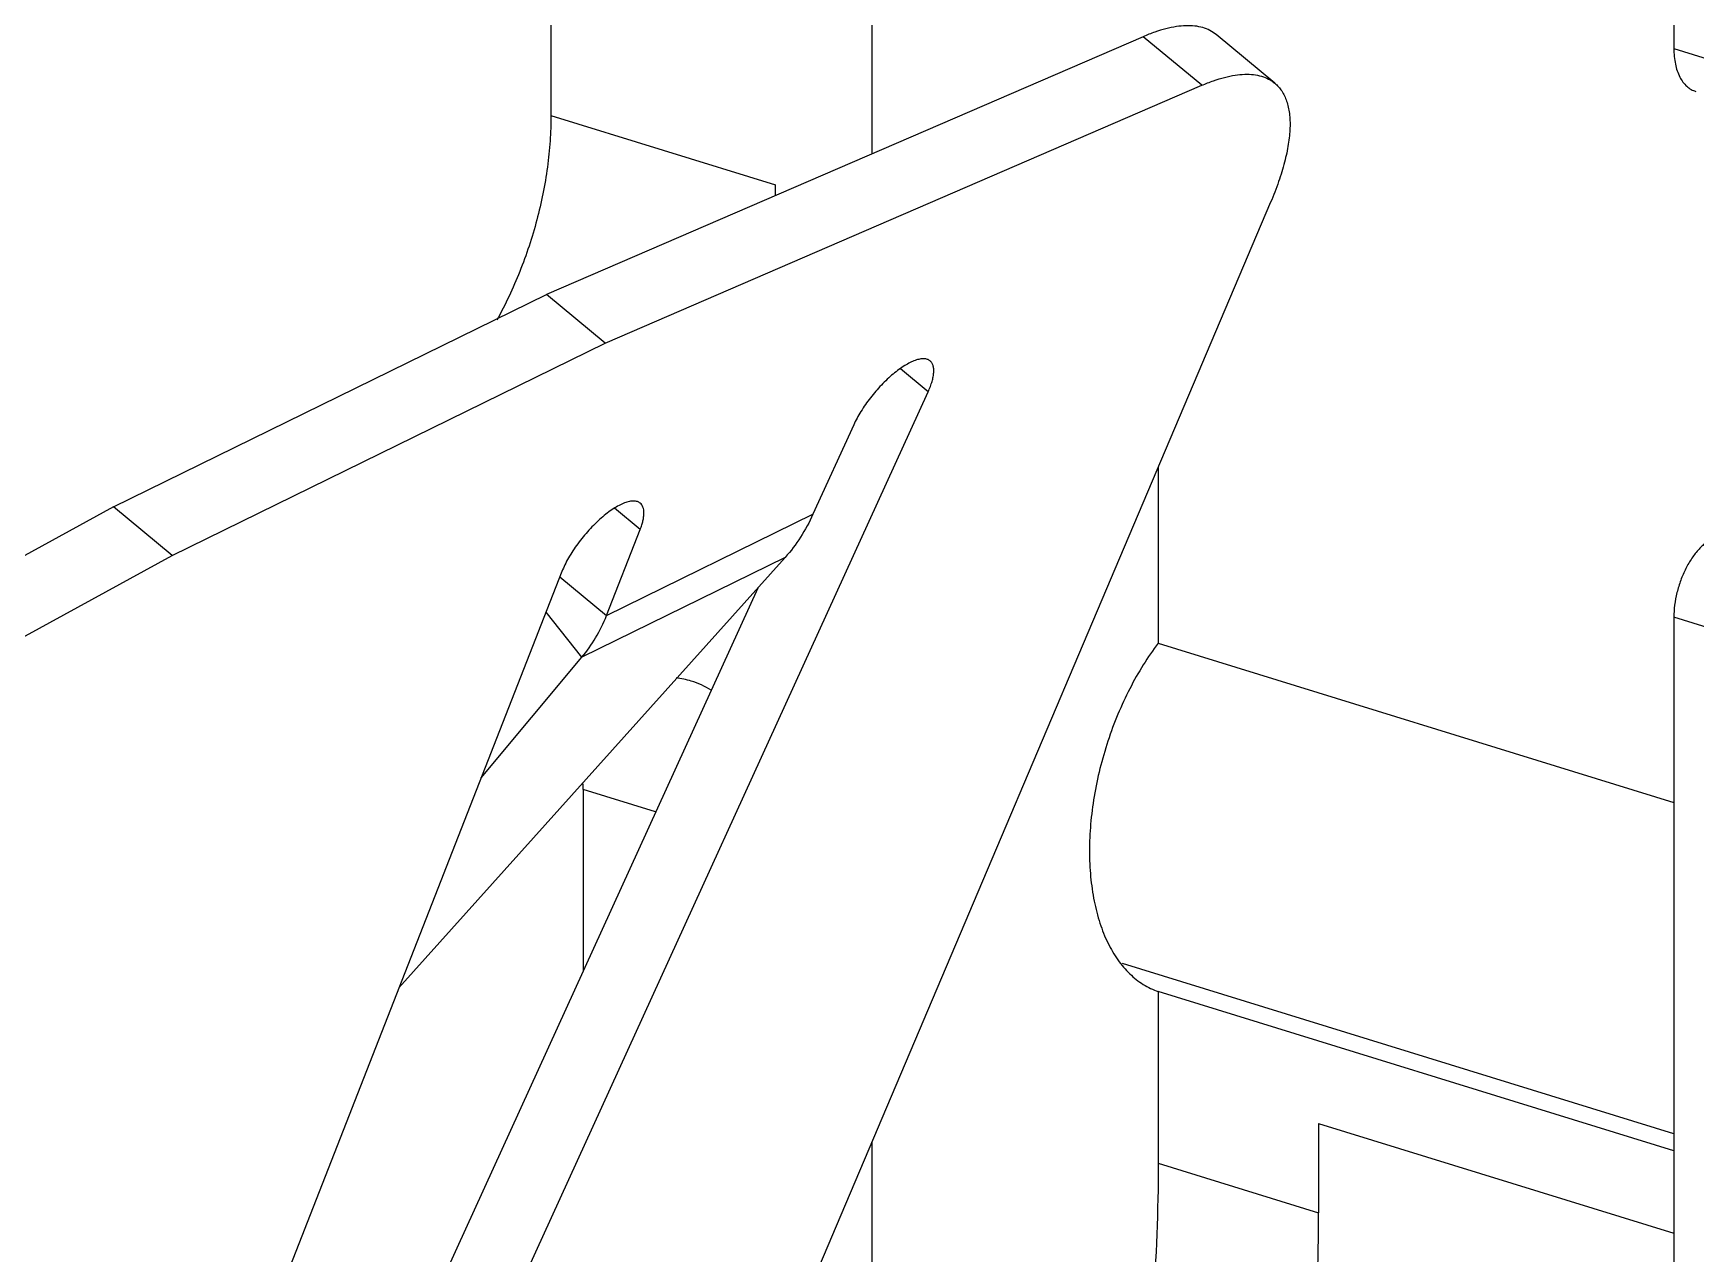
# Model space of a CAD drawing. Header units: inches. Extents: x 0 to 22, y 0 to 17.
# Drawn here: x 4.8448 to 5.2507, y 12.0411 to 12.3391 of the extents above; entities that cross this region are included whole.
import ezdxf

# ---------------------------------------------------------------- set-up
doc = ezdxf.new("R2010")
doc.units = ezdxf.units.IN
doc.header["$LTSCALE"] = 1.21
doc.header["$MEASUREMENT"] = 0
doc.layers.get('0').update_dxf_attribs({"linetype": 'CONTINUOUS'})

msp = doc.modelspace()

# ---------------------------------------------------------------- linework, layer by layer
at = {"color": 7}
for p, q in [((4.9712212037, 12.6063800356), (4.9712212037, 12.3190090055)), ((5.049553894700001, 12.5821734033), (5.049553894700001, 12.3096091628)), ((5.2453856221, 12.5216568224), (5.2453856221, 12.3353218835)), ((5.115800752, 12.3382283921), (4.9701333007, 12.2752987627)), ((5.1479343351, 12.3268881118), (5.133601064800001, 12.3387538368)), ((4.984466571, 12.2634330376), (5.1301340223, 12.3263626671)), ((5.0260540874, 12.2994570379), (5.0260540874, 12.3020643628)), ((5.146929584, 12.2978097018), (4.9979369433, 11.9468089504)), ((4.8644267119, 12.2234255032), (4.9701333007, 12.2752987627)), ((4.984466571, 12.2634330376), (4.9701333007, 12.2752987627)), ((4.8787599821, 12.2115597781), (4.984466571, 12.2634330376)), ((4.9143652183, 11.9250350204), (5.0633115515, 12.2515611418)), ((5.0451489328, 12.2435125404), (5.0351895653, 12.2216792158)), ((5.119485016100001, 12.2331550724), (5.119485016100001, 12.1902092286)), ((4.8644267119, 12.2234255032), (4.71022759, 12.1392373785)), ((4.8787599821, 12.2115597781), (4.8644267119, 12.2234255032)), ((4.984787655, 12.1969455507), (4.9929999681, 12.2179215455)), ((4.7245608603, 12.1273716535), (4.8787599821, 12.2115597781)), ((5.0284246901, 12.2111326832), (4.9341128105, 12.1060376793)), ((4.9739105158, 12.2076894856), (4.8510920814, 11.8939850747)), ((5.0217118769, 12.2036523623), (4.9000319481, 11.9369007455)), ((5.2453856221, 12.1965222915), (5.2453856221, 11.840040612)), ((5.119485016100001, 12.1902092286), (5.2453856221, 12.1513029988)), ((4.9541978283, 12.1573390878), (4.9788009443, 12.1867808858)), ((4.9790544728, 12.1544816073), (4.9790544728, 12.1101370914)), ((5.2453856221, 12.0704035183), (5.1107331168, 12.1120142896)), ((5.2453856221, 12.0662256762), (5.119485016100001, 12.105131906)), ((5.119485016100001, 12.105131906), (5.119485016100001, 12.0632149934)), ((5.1586513616, 12.0729351036), (5.2453856221, 12.0461321899)), ((5.1586513616, 12.0729351036), (5.1586513616, 12.0511116773)), ((5.049553894700001, 12.0684095114), (5.049553894700001, 11.8308975211))]:
    msp.add_line(p, q, dxfattribs=at)
at = {"color": 8}
for p, q in [((5.1301340223, 12.3263626671), (5.115800752, 12.3382283921)), ((5.2453856221, 12.335321884), (5.282985313999999, 12.3237027004)), ((4.9712212037, 12.3190090055), (5.0260540874, 12.3020643628)), ((5.0633115515, 12.2515611418), (5.0565412659, 12.2571658884)), ((4.9929999681, 12.2179215455), (4.9867248422, 12.2231163766)), ((4.984787655, 12.1969455507), (5.0351895653, 12.2216792158)), ((5.0284246901, 12.2111326832), (4.9788009443, 12.1867808858)), ((4.973396228199999, 12.2063758855), (4.984787655, 12.1969455507)), ((4.9788009443, 12.1867808858), (4.9700321305, 12.1977832645)), ((5.2829853139, 12.1849031074), (5.2453856221, 12.1965222909)), ((4.9967833193, 12.1490029794), (4.9790544728, 12.1544816073)), ((5.119485016100001, 12.0632149934), (5.1586513616, 12.0511116773))]:
    msp.add_line(p, q, dxfattribs=at)
at = {"color": 7}
for centre, radius, start, end in [((4.9383663494, 12.3020817818), 0.0876877397, 358.2724182217, 359.9886183211), ((4.9993526965, 12.1610466598), 0.0208112017, 72.8390264624, 83.3542596875), ((4.8951064317, 12.1544857501), 0.08394804119999999, 359.9971724914, 1.0537621965)]:
    msp.add_arc(centre, radius, start, end, dxfattribs=at)
for points, knots in [([(4.8480679826, 13.0114424127), (4.835365718899999, 12.9998347026), (4.8102669371, 12.9753907198), (4.774247969, 12.9359685956), (4.7393718572, 12.8933466391), (4.7058200444, 12.847742984), (4.673762199700001, 12.7993910328), (4.6433621298, 12.748538179), (4.6147765517, 12.6954445125), (4.588149466, 12.640383142), (4.563620372, 12.5836344922), (4.5413112421, 12.5254901889), (4.5213412861, 12.4662475939), (4.5038065287, 12.4062135629), (4.4888026902, 12.3456908528), (4.4764013332, 12.2849855646), (4.4666749144, 12.2244196545), (4.4619617239, 12.1840240467), (4.4600741711, 12.1639274627)], [0, 0, 0, 0, 0.0542584076, 0.1103941148, 0.168297119, 0.2278328108, 0.2888453052, 0.3511598809000001, 0.4145872313, 0.4789238311, 0.5439586054, 0.6094730961, 0.6752432091, 0.7410374356999999, 0.8066292734999999, 0.8718073731999999, 0.9363516365000001, 1, 1, 1, 1]), ([(5.1336009063, 12.3387536451), (5.1331402224, 12.339134817), (5.1321142218, 12.3398117227), (5.1303539562, 12.3405073263), (5.128376779, 12.3408900597), (5.1261977186, 12.3409625125), (5.1238280246, 12.3407291505), (5.1212807498, 12.3401916629), (5.1185710309, 12.3393565956), (5.1167396024, 12.3386339838), (5.115800752, 12.3382283921)], [0, 0, 0, 0, 0.0960752248, 0.1957728591, 0.3022693538, 0.4180585618, 0.5449034447, 0.6839610785, 0.8356708648000001, 1, 1, 1, 1]), ([(5.2453856221, 12.3353218835), (5.2453856221, 12.3346709765), (5.2454435777, 12.3334011009), (5.245788144, 12.3310481216), (5.2464710451, 12.3289025346), (5.2475468188, 12.3271354165), (5.2484759566, 12.3260999481), (5.2495384729, 12.3253257353), (5.250327772099999, 12.3249933906), (5.2507278931, 12.3248801667)], [0, 0, 0, 0, 0.1559100999, 0.3037966592, 0.5693785706000001, 0.6875005756999999, 0.7971376855, 0.9003967566, 1, 1, 1, 1]), ([(5.1301340223, 12.3263626671), (5.1310728727, 12.3267682587), (5.1329043012, 12.3274908706), (5.1356140201, 12.3283259379), (5.1381612949, 12.3288634255), (5.1405309889, 12.3290967875), (5.1427100492, 12.3290243347), (5.144687226499999, 12.3286416013), (5.1464474921, 12.3279459977), (5.1474734927, 12.327269092), (5.147934176600001, 12.3268879201)], [0, 0, 0, 0, 0.1643291352, 0.3160389215, 0.4550965553, 0.5819414382, 0.6977306462, 0.8042271409, 0.9039247751999999, 1, 1, 1, 1]), ([(5.147934176600001, 12.3268879201), (5.1482613462, 12.3266172185), (5.1488811548, 12.3260189488), (5.149677875, 12.3249780208), (5.1503437394, 12.3237949642), (5.1508770571, 12.3224746197), (5.1512764652, 12.3210212699), (5.1515419746, 12.3194397893), (5.1516738925, 12.3177350541), (5.1516720818, 12.3159119887), (5.1515362074, 12.313975823), (5.1512671056, 12.3119320913), (5.1508657472, 12.3097865653), (5.1503330429, 12.3075453228), (5.1496701749, 12.3052153122), (5.1485944187, 12.3019332522), (5.1476326292, 12.2994659538), (5.146929584, 12.2978097018)], [0, 0, 0, 0, 0.0413590503, 0.0835243371, 0.1272451317, 0.1731783259, 0.2218750259, 0.2737579352, 0.3291321524, 0.3882168908, 0.4511616494, 0.5180424348, 0.5888809946, 0.663663994, 0.7423376733, 0.8247529999, 1, 1, 1, 1]), ([(4.9712212037, 12.3190090055), (4.9712212037, 12.31693268), (4.9710673676, 12.3127165894), (4.970184265199999, 12.3041546872), (4.9680139949, 12.2933827663), (4.9638783532, 12.2808564116), (4.9601305184, 12.272890905), (4.9580228104, 12.269091811)], [0, 0, 0, 0, 0.1194808717, 0.2425366062, 0.4950301972, 0.7499926729999999, 1, 1, 1, 1]), ([(5.0637953961, 12.2590911227), (5.0636977061, 12.2591719225), (5.0634832966, 12.2593173796), (5.0631195658, 12.259476415), (5.0627141664, 12.2595771977), (5.0622696006, 12.259619441), (5.0617880588, 12.2596041644), (5.061071031, 12.259503661), (5.0600930264, 12.2592217935), (5.0588564395, 12.2586802611), (5.0575334577, 12.2579319157), (5.0561485126, 12.2569899149), (5.054726569, 12.2558715906), (5.053294735400001, 12.2545971086), (5.0518794008, 12.2531906002), (5.050507920199999, 12.2516780171), (5.0492054164, 12.2500885126), (5.0479969914, 12.2484511408), (5.046904539, 12.246796757), (5.045950098, 12.2451570691), (5.0453964102, 12.2440550705), (5.0451489328, 12.2435125404)], [0, 0, 0, 0, 0.0146567448, 0.0297487608, 0.04566959650000001, 0.0627464499, 0.0812168141, 0.1012439488, 0.1463219803, 0.1983310933, 0.2570176657, 0.3217941188, 0.3917980469, 0.4660169465, 0.5432872732, 0.6223760078, 0.7019698859000001, 0.7807706206, 0.8575461989000001, 0.9310595121999999, 1, 1, 1, 1]), ([(5.0633115515, 12.2515611418), (5.0635064656, 12.2519884402), (5.063856588, 12.2528208446), (5.064273282699999, 12.254046541), (5.0645549093, 12.2551852347), (5.0646969576, 12.2562213253), (5.064697923, 12.2571429976), (5.06455487, 12.2579405283), (5.0643062496, 12.2585066682), (5.0640349376, 12.258870221), (5.063878269, 12.259022578), (5.0637953961, 12.2590911227)], [0, 0, 0, 0, 0.1763407706, 0.3387808229, 0.4856194224, 0.6161042641, 0.730539512, 0.8302834448, 0.9183621259999999, 0.9596195443000001, 1, 1, 1, 1]), ([(4.9930204694, 12.2243598867), (4.9929184888, 12.2244443782), (4.9926933688, 12.2245956604), (4.992309869100001, 12.2247574317), (4.9918814474, 12.224855748), (4.9914108139, 12.2248907298), (4.9909002675, 12.2248625196), (4.990138487799999, 12.2247365842), (4.9890999057, 12.2244104197), (4.987789456000001, 12.2237998573), (4.9863902144, 12.2229675724), (4.9849310293, 12.2219285759), (4.983440231, 12.2207044319), (4.981949226499999, 12.2193188409), (4.9804877012, 12.2178007715), (4.9790866622, 12.2161805007), (4.9777739364, 12.2144922301), (4.9765771681, 12.2127696872), (4.975519861, 12.2110482818), (4.9746252173, 12.209363706), (4.9741256016, 12.2082388603), (4.9739105158, 12.2076894856)], [0, 0, 0, 0, 0.0146421647, 0.0297601721, 0.0457740787, 0.0630244174, 0.0817693483, 0.1021740609, 0.1482572792, 0.2015620333, 0.2617125745, 0.3280036139, 0.3994304386999999, 0.4748367803, 0.5529170664999999, 0.6322993878000001, 0.7115514495999999, 0.7892519104000001, 0.8640853728, 0.9347710133, 1, 1, 1, 1]), ([(4.9929999681, 12.2179215455), (4.9931436502, 12.2182885401), (4.993398274, 12.2190016872), (4.9936886389, 12.2200480971), (4.9938687582, 12.2210169943), (4.993935106, 12.2218977841), (4.993887553, 12.2226819907), (4.993723682300001, 12.2233632678), (4.9934413404, 12.2239335124), (4.993169680199999, 12.2242362647), (4.9930204694, 12.2243598867)], [0, 0, 0, 0, 0.1737798062, 0.3335999608, 0.478357808, 0.6076382871, 0.7221313701000001, 0.8234423531, 0.9145610962999999, 1, 1, 1, 1]), ([(5.0351895653, 12.2216792158), (5.0343146289, 12.2197359305), (5.0323264145, 12.2160301545), (5.0297941834, 12.2126683204), (5.0284246901, 12.2111326832)], [0, 0, 0, 0, 0.5087821460999999, 1, 1, 1, 1]), ([(5.2553313816, 12.2161399373), (5.2546441912, 12.2158027133), (5.2532772519, 12.2149064583), (5.2514216826, 12.2131378475), (5.2497192911, 12.2109270019), (5.2482277705, 12.2083645117), (5.2470037276, 12.2055407896), (5.2460885326, 12.2025601776), (5.2455247976, 12.1995368443), (5.2453856221, 12.1975121461), (5.2453856221, 12.1965222915)], [0, 0, 0, 0, 0.1000956171, 0.2118941635, 0.3338613653, 0.4637198665, 0.598653899, 0.7354296320999999, 0.8705637387999999, 1, 1, 1, 1]), ([(4.9788009443, 12.1867808858), (4.9800436449, 12.1882571266), (4.9823194558, 12.1915054849), (4.9840426351, 12.1950730485), (4.984787655, 12.1969455507)], [0, 0, 0, 0, 0.4891493216, 1, 1, 1, 1]), ([(5.119485016100001, 12.1902092286), (5.118191454, 12.1884954053), (5.1157187136, 12.184869513), (5.1124335151, 12.1790504766), (5.1095514336, 12.172823598), (5.1071195162, 12.1663027104), (5.1051810129, 12.1595967685), (5.1037662405, 12.1528193999), (5.1029055178, 12.1460912163), (5.102701547, 12.1416275198), (5.102701547, 12.1394344369)], [0, 0, 0, 0, 0.1185571933, 0.2419439332, 0.3685752456, 0.4970178087, 0.6258504067, 0.7536381959999999, 0.8789097245999999, 1, 1, 1, 1]), ([(5.0103196831, 12.1787337304), (5.009561333500001, 12.1792005114), (5.0079949868, 12.1800384921), (5.006334718, 12.1806712846), (5.0054931935, 12.1809313376)], [0, 0, 0, 0, 0.5027391328, 1, 1, 1, 1]), ([(5.102701547, 12.1394344369), (5.102701547, 12.1373355289), (5.1028807595, 12.1332429882), (5.1037175145, 12.1273382961), (5.1051120867, 12.1219157271), (5.1070372494, 12.1170699417), (5.1094695148, 12.112882087), (5.1123751662, 12.1094230676), (5.1157144968, 12.1067724648), (5.1182127581, 12.1055688367), (5.119485016100001, 12.105131906)], [0, 0, 0, 0, 0.155233968, 0.3024664929, 0.4403119758, 0.568370601, 0.6869109809999999, 0.7969976699, 0.9005102072, 1, 1, 1, 1]), ([(5.119485016100001, 12.0632149934), (5.119485016100001, 12.0516708755), (5.1185554599, 12.0282226935), (5.1145771213, 11.9928401431), (5.108032214200001, 11.957093529), (5.0990109595, 11.9214648812), (5.0876375967, 11.8864178188), (5.0740543389, 11.8524121571), (5.0584428157, 11.8199075199), (5.0466468525, 11.7992060218), (5.0404452666, 11.7892232307)], [0, 0, 0, 0, 0.1200022475, 0.243664774, 0.3698348744, 0.4974732323, 0.6254381155, 0.7525799561, 0.8778340189, 1, 1, 1, 1]), ([(5.079611612, 11.7771199146), (5.085813198, 11.7871027057), (5.0976091612, 11.8078042038), (5.1132206843, 11.8403088409), (5.1268039422, 11.8743145026), (5.138177305, 11.909361565), (5.147198559700001, 11.9449902128), (5.1537434667, 11.980736827), (5.1577218054, 12.0161193773), (5.1586513616, 12.0395675594), (5.1586513616, 12.0511116773)], [0, 0, 0, 0, 0.1221659811, 0.2474200439, 0.3745618845000001, 0.5025267677, 0.6301651256, 0.7563352259999999, 0.8799977525, 1, 1, 1, 1])]:
    msp.add_open_spline(points, degree=3, knots=knots, dxfattribs=at)

doc.saveas('drawing.dxf')
